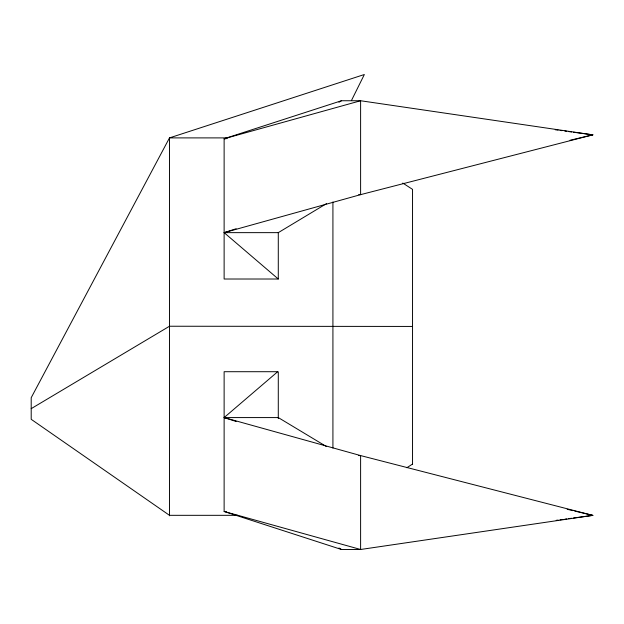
<?xml version="1.0" encoding="UTF-8"?>
<svg xmlns="http://www.w3.org/2000/svg" width="624" height="624" viewBox="0 0 624 624"><rect width="100%" height="100%" fill="white"/><g stroke="black" fill="none" stroke-linecap="round" stroke-linejoin="round"><path stroke-width="0.94" d="M351.429 100.565L364.346 74.513L169.486 137.896L31.2 397.699L31.2 419.312L169.486 515.323L237.588 515.323M278.288 418.61L278.288 371.959L277.696 371.709L224.125 417.581L236.129 421.473M406.856 467.719L412.542 464.061M338.949 102.242L341.445 100.745L360.61 100.745L592.8 134.846L360.61 194.641L224.125 232.643L278.288 279.014L278.288 232.549M326.485 203.642L278.288 232.643L224.125 232.643L236.129 228.758M31.2 408.658L169.486 326.235L412.542 326.438M341.445 100.745L224.125 138.746L224.125 279.014L278.288 279.014M570.032 140.267L592.8 134.846L573.542 132.233M326.485 446.581L278.288 417.581L224.125 417.581L360.61 455.582L592.8 515.377L360.61 549.487L341.445 549.487L224.125 511.477L224.125 371.709L277.696 371.709M556.202 520.338L558.129 520.081M560.056 519.815L562.942 519.425M564.868 519.168L566.795 518.903M568.721 518.645L571.615 518.248M573.542 517.99L592.8 515.377L574.782 511.087M589.891 134.846L592.8 134.846M227.854 137.896L169.486 137.896L169.486 515.798M226.06 138.746L224.125 138.746L360.61 100.745L360.61 194.641L358.699 194.641M358.699 455.582L360.61 455.582L360.61 549.487L224.125 511.477L226.06 511.477M589.891 515.377L592.8 515.377M555.243 129.753L558.129 130.143M560.056 130.408L561.982 130.666M564.868 131.063L566.795 131.321M568.721 131.586L571.615 131.976M567.193 509.285L572.879 510.635M338.949 547.981L341.445 549.487M402.792 183.066L412.542 189.368L412.542 464.435M332.92 201.973L332.92 448.071"/></g></svg>
